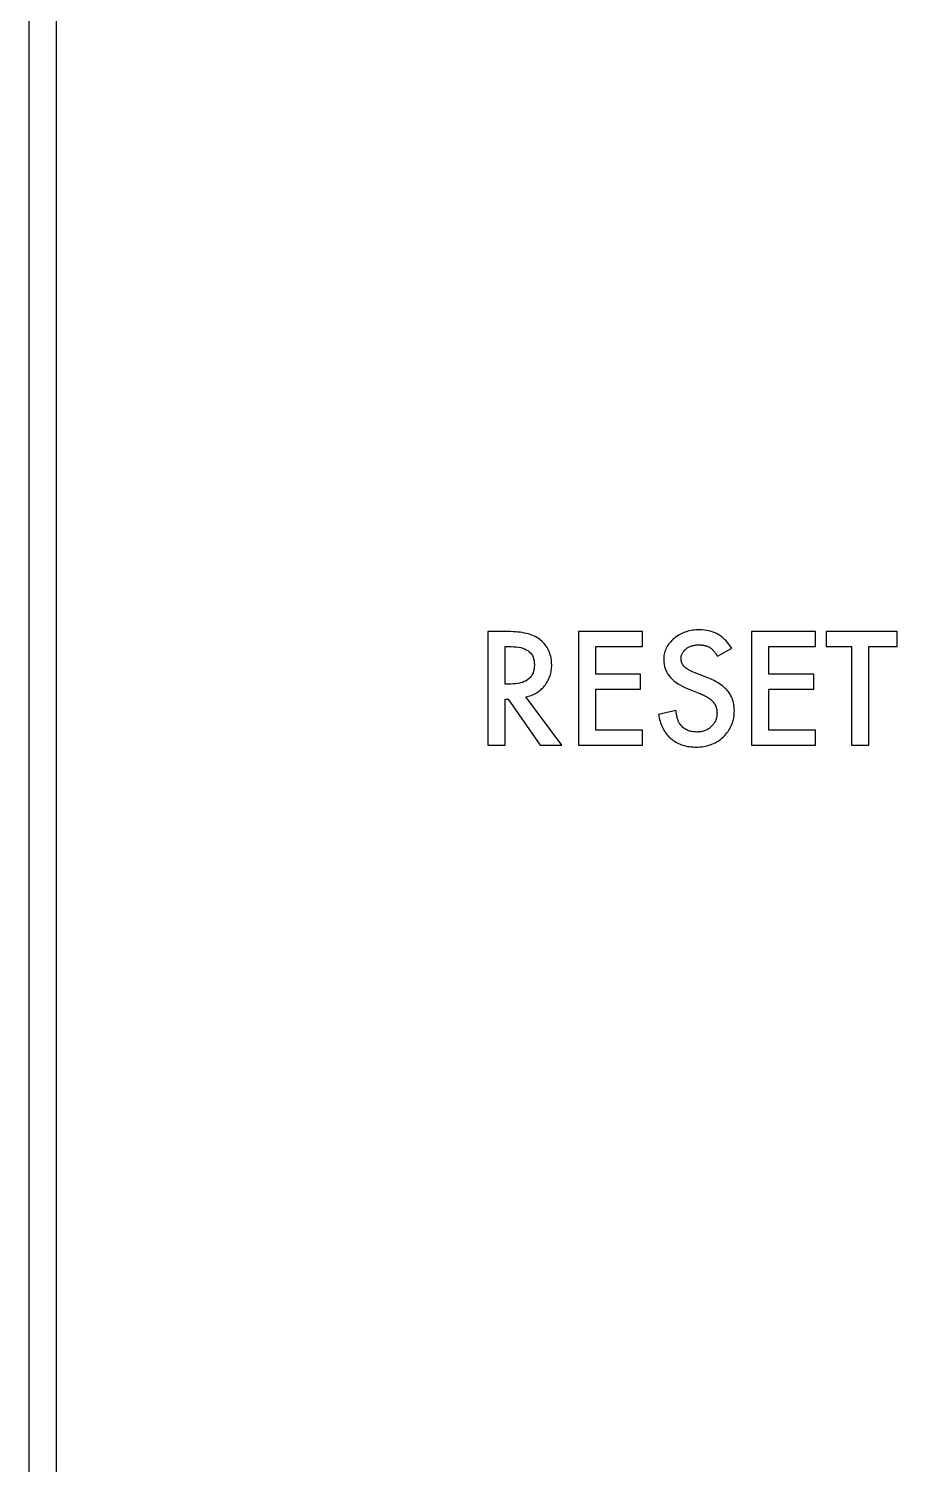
# Model space of a CAD drawing. Header units: metres. Extents: x 6 to 207, y 15 to 119.
# Drawn here: x 5.98 to 21.61, y 41.3 to 67.15 of the extents above; entities that cross this region are included whole.
import ezdxf

# ---------------------------------------------------------------- set-up
doc = ezdxf.new("R2010")
doc.units = ezdxf.units.M

msp = doc.modelspace()

# ---------------------------------------------------------------- linework, layer by layer
for p, q in [((5.98, 109.05), (5.98, 19.45)), ((6.48, 19.456), (6.48, 109.044)), ((14.6031, 56.298), (14.2401, 56.298)), ((14.2401, 56.298), (14.2401, 54.25)), ((14.6503, 56.2975), (14.6031, 56.298)), ((14.696, 56.2959), (14.6503, 56.2975)), ((14.7401, 56.2932), (14.696, 56.2959)), ((14.7826, 56.2895), (14.7401, 56.2932)), ((14.8236, 56.2848), (14.7826, 56.2895)), ((14.863, 56.2789), (14.8236, 56.2848)), ((14.9008, 56.272), (14.863, 56.2789)), ((14.9371, 56.2641), (14.9008, 56.272)), ((14.9718, 56.2551), (14.9371, 56.2641)), ((15.0049, 56.2451), (14.9718, 56.2551)), ((15.0365, 56.2339), (15.0049, 56.2451)), ((15.0665, 56.2218), (15.0365, 56.2339)), ((15.095, 56.2085), (15.0665, 56.2218)), ((15.1218, 56.1942), (15.095, 56.2085)), ((15.1472, 56.1789), (15.1218, 56.1942)), ((15.1709, 56.1625), (15.1472, 56.1789)), ((15.1931, 56.145), (15.1709, 56.1625)), ((15.2158, 56.1247), (15.1931, 56.145)), ((15.2372, 56.1037), (15.2158, 56.1247)), ((15.2571, 56.0819), (15.2372, 56.1037)), ((17.0249, 56.298), (15.8729, 56.298)), ((15.8729, 56.298), (15.8729, 54.25)), ((17.0249, 56.027), (17.0249, 56.298)), ((17.5332, 56.1159), (17.5159, 56.0958)), ((17.5519, 56.1355), (17.5332, 56.1159)), ((17.5719, 56.1545), (17.5519, 56.1355)), ((17.5931, 56.173), (17.5719, 56.1545)), ((17.6153, 56.1909), (17.5931, 56.173)), ((17.6381, 56.2078), (17.6153, 56.1909)), ((17.6615, 56.2235), (17.6381, 56.2078)), ((17.6856, 56.2382), (17.6615, 56.2235)), ((17.7103, 56.2518), (17.6856, 56.2382)), ((17.7356, 56.2643), (17.7103, 56.2518)), ((17.7615, 56.2757), (17.7356, 56.2643)), ((17.7881, 56.286), (17.7615, 56.2757)), ((17.8152, 56.2952), (17.7881, 56.286)), ((17.843, 56.3034), (17.8152, 56.2952)), ((17.8715, 56.3104), (17.843, 56.3034)), ((17.9005, 56.3164), (17.8715, 56.3104)), ((17.9302, 56.3213), (17.9005, 56.3164)), ((17.9605, 56.3251), (17.9302, 56.3213)), ((17.9914, 56.3278), (17.9605, 56.3251)), ((18.0229, 56.3295), (17.9914, 56.3278)), ((18.0551, 56.33), (18.0229, 56.3295)), ((18.0984, 56.3288), (18.0551, 56.33)), ((18.1405, 56.3254), (18.0984, 56.3288)), ((18.1814, 56.3196), (18.1405, 56.3254)), ((18.2212, 56.3116), (18.1814, 56.3196)), ((18.2598, 56.3012), (18.2212, 56.3116)), ((18.2972, 56.2885), (18.2598, 56.3012)), ((18.3334, 56.2735), (18.2972, 56.2885)), ((18.3685, 56.2562), (18.3334, 56.2735)), ((18.4024, 56.2367), (18.3685, 56.2562)), ((18.4351, 56.2148), (18.4024, 56.2367)), ((18.4666, 56.1906), (18.4351, 56.2148)), ((18.497, 56.1641), (18.4666, 56.1906)), ((18.5261, 56.1353), (18.497, 56.1641)), ((18.5541, 56.1042), (18.5261, 56.1353)), ((18.581, 56.0707), (18.5541, 56.1042)), ((20.1411, 56.298), (18.9891, 56.298)), ((18.9891, 56.298), (18.9891, 54.25)), ((20.1411, 56.027), (20.1411, 56.298)), ((21.6113, 56.298), (20.3313, 56.298)), ((20.3313, 56.298), (20.3313, 56.027)), ((21.6113, 56.027), (21.6113, 56.298)), ((14.5521, 55.353), (14.5521, 56.027)), ((14.5521, 56.027), (14.6611, 56.027)), ((14.6611, 56.027), (14.709, 56.0259)), ((14.709, 56.0259), (14.7539, 56.0225)), ((14.7539, 56.0225), (14.7959, 56.0168)), ((14.7959, 56.0168), (14.8351, 56.0089)), ((14.8351, 56.0089), (14.8713, 55.9988)), ((14.8713, 55.9988), (14.9047, 55.9864)), ((14.9047, 55.9864), (14.9351, 55.9717)), ((14.9351, 55.9717), (14.9627, 55.9548)), ((14.9627, 55.9548), (14.9873, 55.9356)), ((14.9873, 55.9356), (15.0091, 55.9142)), ((15.0091, 55.9142), (15.0279, 55.8905)), ((15.0279, 55.8905), (15.0439, 55.8646)), ((15.0439, 55.8646), (15.0569, 55.8363)), ((15.2757, 56.0594), (15.2571, 56.0819)), ((15.293, 56.0361), (15.2757, 56.0594)), ((15.3088, 56.012), (15.293, 56.0361)), ((15.3233, 55.9872), (15.3088, 56.012)), ((15.3363, 55.9616), (15.3233, 55.9872)), ((15.348, 55.9352), (15.3363, 55.9616)), ((15.3584, 55.9081), (15.348, 55.9352)), ((15.3673, 55.8802), (15.3584, 55.9081)), ((15.3749, 55.8516), (15.3673, 55.8802)), ((15.3811, 55.8222), (15.3749, 55.8516)), ((16.1849, 55.53), (16.1849, 56.027)), ((16.1849, 56.027), (17.0249, 56.027)), ((17.4129, 55.8655), (17.4097, 55.8395)), ((17.4174, 55.8909), (17.4129, 55.8655)), ((17.4232, 55.9158), (17.4174, 55.8909)), ((17.4303, 55.9402), (17.4232, 55.9158)), ((17.4386, 55.964), (17.4303, 55.9402)), ((17.4483, 55.9873), (17.4386, 55.964)), ((17.4592, 56.0101), (17.4483, 55.9873)), ((17.4715, 56.0323), (17.4592, 56.0101)), ((17.485, 56.054), (17.4715, 56.0323)), ((17.4998, 56.0751), (17.485, 56.054)), ((17.5159, 56.0958), (17.4998, 56.0751)), ((17.7204, 55.8291), (17.7219, 55.8413)), ((17.7219, 55.8413), (17.7241, 55.8533)), ((17.7241, 55.8533), (17.727, 55.865)), ((17.727, 55.865), (17.7304, 55.8764)), ((17.7304, 55.8764), (17.7345, 55.8876)), ((17.7345, 55.8876), (17.7393, 55.8986)), ((17.7393, 55.8986), (17.7446, 55.9093)), ((17.7446, 55.9093), (17.7506, 55.9198)), ((17.7506, 55.9198), (17.7572, 55.93)), ((17.7572, 55.93), (17.7645, 55.9399)), ((17.7645, 55.9399), (17.7723, 55.9496)), ((17.7723, 55.9496), (17.7808, 55.9591)), ((17.7808, 55.9591), (17.7899, 55.9683)), ((17.7899, 55.9683), (17.7997, 55.9773)), ((17.7997, 55.9773), (17.8101, 55.986)), ((17.8101, 55.986), (17.8212, 55.9943)), ((17.8212, 55.9943), (17.8326, 56.0022)), ((17.8326, 56.0022), (17.8444, 56.0095)), ((17.8444, 56.0095), (17.8564, 56.0163)), ((17.8564, 56.0163), (17.8689, 56.0226)), ((17.8689, 56.0226), (17.8816, 56.0284)), ((17.8816, 56.0284), (17.8946, 56.0337)), ((17.8946, 56.0337), (17.908, 56.0385)), ((17.908, 56.0385), (17.9217, 56.0428)), ((17.9217, 56.0428), (17.9358, 56.0466)), ((17.9358, 56.0466), (17.9501, 56.0499)), ((17.9501, 56.0499), (17.9648, 56.0527)), ((17.9648, 56.0527), (17.9798, 56.0549)), ((17.9798, 56.0549), (17.9951, 56.0567)), ((17.9951, 56.0567), (18.0108, 56.058)), ((18.0108, 56.058), (18.0268, 56.0587)), ((18.0268, 56.0587), (18.0431, 56.059)), ((18.0431, 56.059), (18.0564, 56.0588)), ((18.0564, 56.0588), (18.0693, 56.0584)), ((18.0693, 56.0584), (18.082, 56.0576)), ((18.082, 56.0576), (18.0944, 56.0566)), ((18.0944, 56.0566), (18.1065, 56.0553)), ((18.1065, 56.0553), (18.1183, 56.0536)), ((18.1183, 56.0536), (18.1299, 56.0517)), ((18.1299, 56.0517), (18.1411, 56.0495)), ((18.1411, 56.0495), (18.152, 56.0469)), ((18.152, 56.0469), (18.1627, 56.0441)), ((18.1627, 56.0441), (18.173, 56.041)), ((18.173, 56.041), (18.1831, 56.0376)), ((18.1831, 56.0376), (18.1929, 56.0338)), ((18.1929, 56.0338), (18.2024, 56.0298)), ((18.2024, 56.0298), (18.2116, 56.0255)), ((18.2116, 56.0255), (18.2205, 56.0209)), ((18.2205, 56.0209), (18.2291, 56.016)), ((18.2291, 56.016), (18.2372, 56.0112)), ((18.2372, 56.0112), (18.2454, 56.0059)), ((18.2454, 56.0059), (18.2537, 55.9999)), ((18.2537, 55.9999), (18.262, 55.9933)), ((18.262, 55.9933), (18.2704, 55.9862)), ((18.2704, 55.9862), (18.2788, 55.9785)), ((18.2788, 55.9785), (18.2873, 55.9701)), ((18.2873, 55.9701), (18.2958, 55.9612)), ((18.2958, 55.9612), (18.3044, 55.9517)), ((18.3044, 55.9517), (18.313, 55.9415)), ((18.313, 55.9415), (18.3217, 55.9308)), ((18.3217, 55.9308), (18.3305, 55.9195)), ((18.3305, 55.9195), (18.3393, 55.9076)), ((18.3393, 55.9076), (18.3482, 55.8951)), ((18.3482, 55.8951), (18.3571, 55.882)), ((18.3571, 55.882), (18.3661, 55.8683)), ((18.3661, 55.8683), (18.3751, 55.854)), ((18.3751, 55.854), (18.6311, 55.997)), ((18.6066, 56.035), (18.581, 56.0707)), ((18.6311, 55.997), (18.6066, 56.035)), ((19.3011, 55.53), (19.3011, 56.027)), ((19.3011, 56.027), (20.1411, 56.027)), ((20.3313, 56.027), (20.7873, 56.027)), ((20.7873, 56.027), (20.7873, 54.25)), ((21.0993, 56.027), (21.6113, 56.027)), ((21.0993, 54.25), (21.0993, 56.027)), ((15.0667, 55.589), (15.0562, 55.5565)), ((15.0569, 55.8363), (15.0671, 55.8059)), ((15.0741, 55.6239), (15.0667, 55.589)), ((15.0671, 55.8059), (15.0743, 55.7732)), ((15.0786, 55.6613), (15.0741, 55.6239)), ((15.0743, 55.7732), (15.0787, 55.7382)), ((15.0801, 55.701), (15.0786, 55.6613)), ((15.0787, 55.7382), (15.0801, 55.701)), ((15.381, 55.5741), (15.385, 55.5978)), ((15.3859, 55.792), (15.3811, 55.8222)), ((15.385, 55.5978), (15.3881, 55.622)), ((15.3894, 55.7611), (15.3859, 55.792)), ((15.3881, 55.622), (15.3903, 55.6466)), ((15.3914, 55.7294), (15.3894, 55.7611)), ((15.3903, 55.6466), (15.3917, 55.6716)), ((15.3921, 55.697), (15.3914, 55.7294)), ((15.3917, 55.6716), (15.3921, 55.697)), ((17.4077, 55.813), (17.4071, 55.786)), ((17.4071, 55.786), (17.4086, 55.7462)), ((17.4097, 55.8395), (17.4077, 55.813)), ((17.4086, 55.7462), (17.4132, 55.7076)), ((17.4132, 55.7076), (17.4209, 55.6701)), ((17.4209, 55.6701), (17.4316, 55.6337)), ((17.4316, 55.6337), (17.4454, 55.5985)), ((17.4454, 55.5985), (17.4623, 55.5644)), ((17.7191, 55.804), (17.7194, 55.8167)), ((17.7199, 55.7865), (17.7191, 55.804)), ((17.7194, 55.8167), (17.7204, 55.8291)), ((17.7224, 55.7695), (17.7199, 55.7865)), ((17.7264, 55.7529), (17.7224, 55.7695)), ((17.7321, 55.7366), (17.7264, 55.7529)), ((17.7394, 55.7208), (17.7321, 55.7366)), ((17.7484, 55.7053), (17.7394, 55.7208)), ((17.7589, 55.6903), (17.7484, 55.7053)), ((17.7711, 55.6757), (17.7589, 55.6903)), ((17.7849, 55.6614), (17.7711, 55.6757)), ((17.8004, 55.6476), (17.7849, 55.6614)), ((17.8175, 55.6342), (17.8004, 55.6476)), ((17.8362, 55.6211), (17.8175, 55.6342)), ((17.8565, 55.6085), (17.8362, 55.6211)), ((17.8785, 55.5963), (17.8565, 55.6085)), ((17.902, 55.5844), (17.8785, 55.5963)), ((17.9272, 55.573), (17.902, 55.5844)), ((14.6481, 55.353), (14.5521, 55.353)), ((14.6974, 55.3542), (14.6481, 55.353)), ((14.7438, 55.3578), (14.6974, 55.3542)), ((14.7871, 55.3638), (14.7438, 55.3578)), ((14.8275, 55.3723), (14.7871, 55.3638)), ((14.8649, 55.3831), (14.8275, 55.3723)), ((14.8992, 55.3963), (14.8649, 55.3831)), ((14.9306, 55.412), (14.8992, 55.3963)), ((14.959, 55.4301), (14.9306, 55.412)), ((14.9844, 55.4505), (14.959, 55.4301)), ((15.0069, 55.4734), (14.9844, 55.4505)), ((15.0263, 55.4987), (15.0069, 55.4734)), ((15.0427, 55.5264), (15.0263, 55.4987)), ((15.0562, 55.5565), (15.0427, 55.5264)), ((15.2641, 55.323), (15.2787, 55.3416)), ((15.2787, 55.3416), (15.2924, 55.3605)), ((15.2924, 55.3605), (15.3053, 55.38)), ((15.3053, 55.38), (15.3173, 55.3998)), ((15.3173, 55.3998), (15.3283, 55.4201)), ((15.3283, 55.4201), (15.3385, 55.4408)), ((15.3385, 55.4408), (15.3478, 55.462)), ((15.3478, 55.462), (15.3562, 55.4836)), ((15.3562, 55.4836), (15.3638, 55.5055)), ((15.3638, 55.5055), (15.3704, 55.528)), ((15.3704, 55.528), (15.3762, 55.5508)), ((15.3762, 55.5508), (15.381, 55.5741)), ((16.9929, 55.53), (16.1849, 55.53)), ((16.9929, 55.259), (16.9929, 55.53)), ((17.4623, 55.5644), (17.4822, 55.5315)), ((17.4822, 55.5315), (17.5052, 55.4997)), ((17.5052, 55.4997), (17.5313, 55.4691)), ((17.5313, 55.4691), (17.5604, 55.4396)), ((17.5604, 55.4396), (17.5926, 55.4112)), ((17.5926, 55.4112), (17.6278, 55.384)), ((17.6278, 55.384), (17.6662, 55.3579)), ((17.6662, 55.3579), (17.7076, 55.3329)), ((17.7076, 55.3329), (17.752, 55.3092)), ((17.9541, 55.562), (17.9272, 55.573)), ((18.1711, 55.478), (17.9541, 55.562)), ((18.2016, 55.466), (18.1711, 55.478)), ((18.2312, 55.4536), (18.2016, 55.466)), ((18.2598, 55.4409), (18.2312, 55.4536)), ((18.2875, 55.428), (18.2598, 55.4409)), ((18.3141, 55.4147), (18.2875, 55.428)), ((18.3398, 55.4011), (18.3141, 55.4147)), ((18.3644, 55.3872), (18.3398, 55.4011)), ((18.3881, 55.373), (18.3644, 55.3872)), ((18.4108, 55.3584), (18.3881, 55.373)), ((18.4325, 55.3436), (18.4108, 55.3584)), ((18.4533, 55.3284), (18.4325, 55.3436)), ((18.473, 55.313), (18.4533, 55.3284)), ((20.1091, 55.53), (19.3011, 55.53)), ((20.1091, 55.259), (20.1091, 55.53)), ((14.5521, 55.082), (14.6071, 55.082)), ((14.5521, 54.25), (14.5521, 55.082)), ((14.6071, 55.082), (15.1871, 54.25)), ((14.9281, 55.122), (14.9524, 55.1277)), ((15.5771, 54.25), (14.9281, 55.122)), ((14.9524, 55.1277), (14.9762, 55.1341)), ((14.9762, 55.1341), (14.9993, 55.1413)), ((14.9993, 55.1413), (15.0219, 55.1493)), ((15.0219, 55.1493), (15.044, 55.1581)), ((15.044, 55.1581), (15.0654, 55.1676)), ((15.0654, 55.1676), (15.0863, 55.1779)), ((15.0863, 55.1779), (15.1067, 55.1889)), ((15.1067, 55.1889), (15.1264, 55.2008)), ((15.1264, 55.2008), (15.1456, 55.2134)), ((15.1456, 55.2134), (15.1642, 55.2267)), ((15.1642, 55.2267), (15.1823, 55.2408)), ((15.1823, 55.2408), (15.1998, 55.2557)), ((15.1998, 55.2557), (15.2167, 55.2714)), ((15.2167, 55.2714), (15.2331, 55.2878)), ((15.2331, 55.2878), (15.2489, 55.305)), ((15.2489, 55.305), (15.2641, 55.323)), ((16.1849, 54.521), (16.1849, 55.259)), ((16.1849, 55.259), (16.9929, 55.259)), ((17.752, 55.3092), (17.7995, 55.2865)), ((17.7995, 55.2865), (17.8501, 55.265)), ((17.8501, 55.265), (18.0591, 55.182)), ((18.0591, 55.182), (18.0685, 55.1781)), ((18.0685, 55.1781), (18.0778, 55.1742)), ((18.0778, 55.1742), (18.087, 55.1702)), ((18.087, 55.1702), (18.096, 55.1663)), ((18.096, 55.1663), (18.1048, 55.1622)), ((18.1048, 55.1622), (18.1135, 55.1582)), ((18.1135, 55.1582), (18.1221, 55.1542)), ((18.1221, 55.1542), (18.1304, 55.1501)), ((18.1304, 55.1501), (18.1387, 55.146)), ((18.1387, 55.146), (18.1468, 55.1418)), ((18.1468, 55.1418), (18.1547, 55.1376)), ((18.1547, 55.1376), (18.1625, 55.1334)), ((18.1625, 55.1334), (18.1701, 55.1292)), ((18.1701, 55.1292), (18.1776, 55.1249)), ((18.1776, 55.1249), (18.1849, 55.1207)), ((18.1849, 55.1207), (18.1921, 55.1163)), ((18.1921, 55.1163), (18.2059, 55.1078)), ((18.2059, 55.1078), (18.2127, 55.1035)), ((18.2127, 55.1035), (18.2192, 55.0991)), ((18.2192, 55.0991), (18.2256, 55.0947)), ((18.2256, 55.0947), (18.2319, 55.0903)), ((18.2319, 55.0903), (18.238, 55.0858)), ((18.238, 55.0858), (18.2439, 55.0813)), ((18.2439, 55.0813), (18.2497, 55.0768)), ((18.2497, 55.0768), (18.2554, 55.0722)), ((18.2554, 55.0722), (18.2609, 55.0676)), ((18.2609, 55.0676), (18.2662, 55.0629)), ((18.4918, 55.2972), (18.473, 55.313)), ((18.5096, 55.2811), (18.4918, 55.2972)), ((18.5264, 55.2647), (18.5096, 55.2811)), ((18.5422, 55.248), (18.5264, 55.2647)), ((18.5571, 55.231), (18.5422, 55.248)), ((18.571, 55.2136), (18.5571, 55.231)), ((18.5841, 55.1958), (18.571, 55.2136)), ((18.5963, 55.1775), (18.5841, 55.1958)), ((18.6077, 55.1587), (18.5963, 55.1775)), ((18.6183, 55.1395), (18.6077, 55.1587)), ((18.628, 55.1199), (18.6183, 55.1395)), ((18.6369, 55.0997), (18.628, 55.1199)), ((18.6449, 55.0792), (18.6369, 55.0997)), ((18.6521, 55.0582), (18.6449, 55.0792)), ((19.3011, 54.521), (19.3011, 55.259)), ((19.3011, 55.259), (20.1091, 55.259)), ((17.6271, 54.877), (17.3131, 54.807)), ((17.3131, 54.807), (17.3188, 54.7745)), ((17.6298, 54.8559), (17.6271, 54.877)), ((17.6328, 54.8355), (17.6298, 54.8559)), ((17.636, 54.8159), (17.6328, 54.8355)), ((17.6395, 54.7971), (17.636, 54.8159)), ((18.2662, 55.0629), (18.2714, 55.0582)), ((18.2714, 55.0582), (18.2765, 55.0534)), ((18.2765, 55.0534), (18.2813, 55.0486)), ((18.2813, 55.0486), (18.2861, 55.0438)), ((18.2861, 55.0438), (18.2906, 55.0389)), ((18.2906, 55.0389), (18.2951, 55.034)), ((18.2951, 55.034), (18.2994, 55.029)), ((18.2994, 55.029), (18.3035, 55.024)), ((18.3035, 55.024), (18.3075, 55.0189)), ((18.3075, 55.0189), (18.3114, 55.0138)), ((18.3114, 55.0138), (18.3151, 55.0086)), ((18.3151, 55.0086), (18.3187, 55.0034)), ((18.3187, 55.0034), (18.3222, 54.9981)), ((18.3222, 54.9981), (18.3255, 54.9927)), ((18.3255, 54.9927), (18.3287, 54.9873)), ((18.3287, 54.9873), (18.3317, 54.9818)), ((18.3317, 54.9818), (18.3346, 54.9763)), ((18.3346, 54.9763), (18.3374, 54.9707)), ((18.3374, 54.9707), (18.34, 54.9651)), ((18.34, 54.9651), (18.3425, 54.9594)), ((18.3425, 54.9594), (18.3448, 54.9537)), ((18.3448, 54.9537), (18.347, 54.9479)), ((18.347, 54.9479), (18.3491, 54.942)), ((18.3491, 54.942), (18.3511, 54.9361)), ((18.3511, 54.9361), (18.3531, 54.9301)), ((18.3531, 54.9301), (18.3549, 54.924)), ((18.3549, 54.924), (18.3566, 54.9179)), ((18.3566, 54.9179), (18.3581, 54.9117)), ((18.3581, 54.9117), (18.3595, 54.9055)), ((18.3595, 54.9055), (18.3609, 54.8991)), ((18.3609, 54.8991), (18.362, 54.8927)), ((18.362, 54.8927), (18.3631, 54.8863)), ((18.3631, 54.8863), (18.364, 54.8797)), ((18.364, 54.8797), (18.3648, 54.8731)), ((18.3648, 54.8731), (18.3655, 54.8664)), ((18.3655, 54.8664), (18.3661, 54.8597)), ((18.3667, 54.8147), (18.3657, 54.7977)), ((18.3661, 54.8597), (18.3665, 54.8529)), ((18.3665, 54.8529), (18.3668, 54.846)), ((18.3671, 54.832), (18.3667, 54.8147)), ((18.3668, 54.846), (18.367, 54.839)), ((18.367, 54.839), (18.3671, 54.832)), ((18.6584, 55.0368), (18.6521, 55.0582)), ((18.6639, 55.0148), (18.6584, 55.0368)), ((18.6685, 54.9925), (18.6639, 55.0148)), ((18.6723, 54.9697), (18.6685, 54.9925)), ((18.6753, 54.9465), (18.6723, 54.9697)), ((18.673, 54.7768), (18.6764, 54.8085)), ((18.6774, 54.9228), (18.6753, 54.9465)), ((18.6764, 54.8085), (18.6784, 54.8409)), ((18.6787, 54.8986), (18.6774, 54.9228)), ((18.6784, 54.8409), (18.6791, 54.874)), ((18.6791, 54.874), (18.6787, 54.8986)), ((17.3188, 54.7745), (17.3255, 54.7429)), ((17.3255, 54.7429), (17.3331, 54.7121)), ((17.3331, 54.7121), (17.3416, 54.6822)), ((17.3416, 54.6822), (17.3511, 54.6531)), ((17.3511, 54.6531), (17.3614, 54.6249)), ((17.3614, 54.6249), (17.3727, 54.5976)), ((17.3727, 54.5976), (17.3849, 54.5712)), ((17.3849, 54.5712), (17.398, 54.5456)), ((17.6432, 54.7791), (17.6395, 54.7971)), ((17.6471, 54.7618), (17.6432, 54.7791)), ((17.6513, 54.7453), (17.6471, 54.7618)), ((17.6558, 54.7296), (17.6513, 54.7453)), ((17.6605, 54.7146), (17.6558, 54.7296)), ((17.6654, 54.7005), (17.6605, 54.7146)), ((17.6706, 54.6871), (17.6654, 54.7005)), ((17.6761, 54.6745), (17.6706, 54.6871)), ((17.6818, 54.6626), (17.6761, 54.6745)), ((17.6877, 54.6516), (17.6818, 54.6626)), ((17.694, 54.6413), (17.6877, 54.6516)), ((17.7004, 54.6317), (17.694, 54.6413)), ((17.7071, 54.623), (17.7004, 54.6317)), ((17.7194, 54.6077), (17.7071, 54.623)), ((17.7324, 54.5933), (17.7194, 54.6077)), ((17.746, 54.5799), (17.7324, 54.5933)), ((17.7603, 54.5674), (17.746, 54.5799)), ((17.7752, 54.5558), (17.7603, 54.5674)), ((17.7908, 54.5451), (17.7752, 54.5558)), ((18.2261, 54.5548), (18.2127, 54.5457)), ((18.2391, 54.5645), (18.2261, 54.5548)), ((18.2518, 54.5749), (18.2391, 54.5645)), ((18.2641, 54.586), (18.2518, 54.5749)), ((18.2758, 54.5976), (18.2641, 54.586)), ((18.2869, 54.6096), (18.2758, 54.5976)), ((18.2972, 54.6219), (18.2869, 54.6096)), ((18.3069, 54.6345), (18.2972, 54.6219)), ((18.3158, 54.6476), (18.3069, 54.6345)), ((18.324, 54.6609), (18.3158, 54.6476)), ((18.3315, 54.6747), (18.324, 54.6609)), ((18.3382, 54.6888), (18.3315, 54.6747)), ((18.3443, 54.7033), (18.3382, 54.6888)), ((18.3496, 54.7181), (18.3443, 54.7033)), ((18.3542, 54.7333), (18.3496, 54.7181)), ((18.3582, 54.7489), (18.3542, 54.7333)), ((18.3614, 54.7648), (18.3582, 54.7489)), ((18.3639, 54.781), (18.3614, 54.7648)), ((18.3657, 54.7977), (18.3639, 54.781)), ((18.5974, 54.5475), (18.6116, 54.5738)), ((18.6116, 54.5738), (18.6244, 54.6008)), ((18.6244, 54.6008), (18.6359, 54.6284)), ((18.6359, 54.6284), (18.646, 54.6567)), ((18.646, 54.6567), (18.6548, 54.6857)), ((18.6548, 54.6857), (18.6622, 54.7154)), ((18.6622, 54.7154), (18.6683, 54.7458)), ((18.6683, 54.7458), (18.673, 54.7768)), ((17.0249, 54.521), (16.1849, 54.521)), ((17.0249, 54.25), (17.0249, 54.521)), ((17.398, 54.5456), (17.4121, 54.5208)), ((17.4121, 54.5208), (17.427, 54.497)), ((17.427, 54.497), (17.4429, 54.474)), ((17.4429, 54.474), (17.4597, 54.4519)), ((17.4597, 54.4519), (17.4774, 54.4306)), ((17.4774, 54.4306), (17.4961, 54.4102)), ((17.4961, 54.4102), (17.5156, 54.3907)), ((17.5156, 54.3907), (17.5361, 54.372)), ((17.5361, 54.372), (17.5577, 54.3544)), ((17.5577, 54.3544), (17.58, 54.3379)), ((17.58, 54.3379), (17.6029, 54.3224)), ((17.6029, 54.3224), (17.6265, 54.3081)), ((17.6265, 54.3081), (17.6508, 54.2947)), ((17.6508, 54.2947), (17.6757, 54.2825)), ((17.807, 54.5354), (17.7908, 54.5451)), ((17.8239, 54.5266), (17.807, 54.5354)), ((17.8414, 54.5187), (17.8239, 54.5266)), ((17.8596, 54.5117), (17.8414, 54.5187)), ((17.8784, 54.5057), (17.8596, 54.5117)), ((17.8979, 54.5006), (17.8784, 54.5057)), ((17.9181, 54.4964), (17.8979, 54.5006)), ((17.9388, 54.4932), (17.9181, 54.4964)), ((17.9603, 54.4909), (17.9388, 54.4932)), ((17.9823, 54.4895), (17.9603, 54.4909)), ((18.0051, 54.489), (17.9823, 54.4895)), ((18.0233, 54.4893), (18.0051, 54.489)), ((18.0411, 54.4904), (18.0233, 54.4893)), ((18.0585, 54.492), (18.0411, 54.4904)), ((18.0756, 54.4944), (18.0585, 54.492)), ((18.0923, 54.4974), (18.0756, 54.4944)), ((18.1086, 54.5011), (18.0923, 54.4974)), ((18.1246, 54.5054), (18.1086, 54.5011)), ((18.1402, 54.5105), (18.1246, 54.5054)), ((18.1554, 54.5162), (18.1402, 54.5105)), ((18.1703, 54.5226), (18.1554, 54.5162)), ((18.1848, 54.5296), (18.1703, 54.5226)), ((18.1989, 54.5373), (18.1848, 54.5296)), ((18.2127, 54.5457), (18.1989, 54.5373)), ((18.3049, 54.2824), (18.3325, 54.2959)), ((18.3325, 54.2959), (18.3594, 54.3107)), ((18.3594, 54.3107), (18.3857, 54.3268)), ((18.3857, 54.3268), (18.4112, 54.3441)), ((18.4112, 54.3441), (18.4362, 54.3628)), ((18.4362, 54.3628), (18.4605, 54.3828)), ((18.4605, 54.3828), (18.4841, 54.404)), ((18.4841, 54.404), (18.5063, 54.4262)), ((18.5063, 54.4262), (18.5273, 54.4491)), ((18.5273, 54.4491), (18.5468, 54.4727)), ((18.5468, 54.4727), (18.565, 54.497)), ((18.565, 54.497), (18.5819, 54.5219)), ((18.5819, 54.5219), (18.5974, 54.5475)), ((20.1411, 54.521), (19.3011, 54.521)), ((20.1411, 54.25), (20.1411, 54.521)), ((14.2401, 54.25), (14.5521, 54.25)), ((15.1871, 54.25), (15.5771, 54.25)), ((15.8729, 54.25), (17.0249, 54.25)), ((17.6757, 54.2825), (17.7013, 54.2713)), ((17.7013, 54.2713), (17.7275, 54.2612)), ((17.7275, 54.2612), (17.7544, 54.2521)), ((17.7544, 54.2521), (17.7819, 54.2441)), ((17.7819, 54.2441), (17.8101, 54.2372)), ((17.8101, 54.2372), (17.8389, 54.2313)), ((17.8389, 54.2313), (17.8685, 54.2265)), ((17.8685, 54.2265), (17.8986, 54.2228)), ((17.8986, 54.2228), (17.9295, 54.2201)), ((17.9295, 54.2201), (17.9609, 54.2185)), ((17.9609, 54.2185), (17.9931, 54.218)), ((17.9931, 54.218), (18.0272, 54.2187)), ((18.0272, 54.2187), (18.0607, 54.2206)), ((18.0607, 54.2206), (18.0935, 54.2238)), ((18.0935, 54.2238), (18.1257, 54.2283)), ((18.1257, 54.2283), (18.1572, 54.2341)), ((18.1572, 54.2341), (18.1881, 54.2412)), ((18.1881, 54.2412), (18.2183, 54.2495)), ((18.2183, 54.2495), (18.2478, 54.2592)), ((18.2478, 54.2592), (18.2767, 54.2701)), ((18.2767, 54.2701), (18.3049, 54.2824)), ((18.9891, 54.25), (20.1411, 54.25)), ((20.7873, 54.25), (21.0993, 54.25))]:
    msp.add_line(p, q)

doc.saveas('drawing.dxf')
